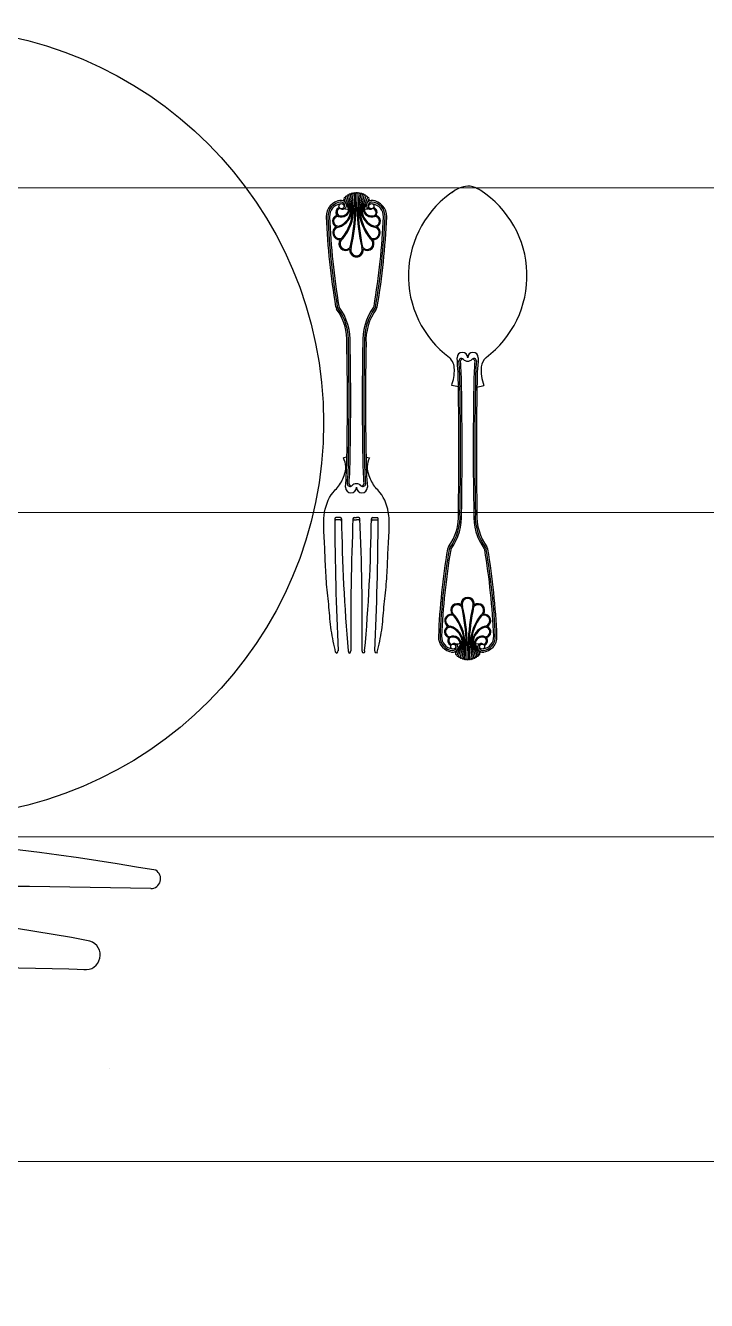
# Model space of a CAD drawing. Header units: millimetres. Extents: x -18512 to 101824, y -95768 to 52898.
# Drawn here: x 32103.4 to 32313.5, y -52095.4 to -51702.4 of the extents above; entities that cross this region are included whole.
import ezdxf

# ---------------------------------------------------------------- set-up
doc = ezdxf.new("R2010")
doc.units = ezdxf.units.MM
doc.header["$LTSCALE"] = 25
doc.layers.add('1547 I-StB-p-00-GA$0$WD-FURNITURE-DETAIL', color=126, linetype='Continuous')
doc.layers.add('wood flooring', color=8, linetype='Continuous', lineweight=13)

msp = doc.modelspace()

# ---------------------------------------------------------------- hatches: boundary and pattern name
at = {"layer": 'wood flooring'}
h = msp.add_hatch(dxfattribs=at)
h.set_pattern_fill('_USER', color=256, scale=100, pattern_type=0)
h.set_pattern_definition([(360, (338285.01, 171947.46), (-2e-14, 100), [])])
h.paths.add_polyline_path([(33755.49, -49171.88), (31012.89, -49171.88), (31012.89, -49811.47), (31012.89, -62446.88), (32698.09, -62446.88), (32698.09, -63146.88), (33808.09, -63146.88)])

# ---------------------------------------------------------------- linework, layer by layer
at = {"layer": '1547 I-StB-p-00-GA$0$WD-FURNITURE-DETAIL'}
for p, q in [((32203.13, -51759.02), (32201.66, -51755.99)), ((32203.44, -51759.05), (32202.08, -51755.53)), ((32203.75, -51759.07), (32202.56, -51755.13)), ((32204.06, -51759.09), (32203.07, -51754.81)), ((32204.37, -51759.1), (32203.61, -51754.55)), ((32204.69, -51759.11), (32204.15, -51754.36)), ((32204.69, -51754.25), (32205, -51759.11)), ((32205.31, -51759.11), (32205.21, -51754.19)), ((32205.62, -51759.11), (32205.72, -51754.19)), ((32206.25, -51754.25), (32205.94, -51759.11)), ((32206.25, -51759.11), (32206.79, -51754.36)), ((32206.56, -51759.1), (32207.33, -51754.55)), ((32206.88, -51759.09), (32207.86, -51754.81)), ((32207.19, -51759.07), (32208.38, -51755.13)), ((32207.49, -51759.05), (32208.86, -51755.53)), ((32207.8, -51759.02), (32209.28, -51755.99)), ((32208.75, -51758.91), (32208.75, -51758.53)), ((32236.91, -51813.81), (32234.84, -51813.33)), ((32242.65, -51813.83), (32244.73, -51813.36)), ((32202.5, -51835.42), (32201.43, -51835.67)), ((32208.43, -51835.42), (32209.5, -51835.67)), ((32200.52, -51854.09), (32199.1, -51854.09)), ((32200.52, -51854.79), (32199.1, -51854.79)), ((32204.75, -51854.09), (32205.47, -51854.09)), ((32204.75, -51854.79), (32205.47, -51854.79)), ((32206.19, -51854.09), (32205.47, -51854.09)), ((32206.19, -51854.79), (32205.47, -51854.79)), ((32210.42, -51854.09), (32211.83, -51854.09)), ((32210.42, -51854.79), (32211.83, -51854.79)), ((32237.52, -51892.93), (32236.09, -51895.87)), ((32237.82, -51892.91), (32236.5, -51896.31)), ((32236.6, -51893.04), (32236.6, -51893.41)), ((32238.12, -51892.89), (32236.97, -51896.69)), ((32238.42, -51892.87), (32237.47, -51897.01)), ((32238.72, -51892.86), (32237.98, -51897.26)), ((32239.03, -51892.85), (32238.51, -51897.44)), ((32239.03, -51897.55), (32239.33, -51892.84)), ((32239.63, -51892.84), (32239.53, -51897.61)), ((32239.93, -51892.84), (32240.03, -51897.61)), ((32240.54, -51897.55), (32240.24, -51892.84)), ((32240.54, -51892.85), (32241.06, -51897.44)), ((32240.84, -51892.86), (32241.58, -51897.26)), ((32241.14, -51892.87), (32242.1, -51897.01)), ((32241.45, -51892.89), (32242.6, -51896.69)), ((32241.74, -51892.91), (32243.06, -51896.31)), ((32242.04, -51892.93), (32243.47, -51895.87)), ((32129.16, -52023.79), (32129.16, -52023.79))]:
    msp.add_line(p, q, dxfattribs=at)
for centre, radius in [((32073.71, -51824.88), 121.62), ((32200.87, -51758.11), 0.807), ((32210.07, -51758.11), 0.807), ((32235.33, -51893.82), 0.781), ((32244.23, -51893.82), 0.781)]:
    msp.add_circle(centre, radius, dxfattribs=at)
for centre, radius, start, end in [((32252.81, -51779.56), 31.32, 122.9446, 233.3931), ((32240.56, -51760.7), 8.83, 95.0485, 130.1912), ((32239.78, -51757.85), 5.94, 59.5375, 90), ((32239.01, -51760.7), 8.83, 56.802, 64.586), ((32226.76, -51779.56), 31.32, 306.6069, 57.0554), ((32201.04, -51761.22), 4.9, 94.3291, 182.1871), ((32201.02, -51761.21), 4.36, 94.0194, 182.3201), ((32201.02, -51761.21), 3.85, 97.7931, 182.3201), ((32201.18, -51757.84), 1.21, 213.9169, 31.3825), ((32200.7, -51758.09), 1.75, 30.1422, 101.3169), ((32200.7, -51758.09), 1.23, 30.1422, 101.7756), ((32205.47, -51759.11), 4.93, 140.6522, 147.2798), ((32201.87, -51755.76), 0.312, 47.0286, 227.0286), ((32202.32, -51755.33), 0.312, 39.7805, 219.7805), ((32202.82, -51754.97), 0.305, 32.6037, 212.6037), ((32203.34, -51754.68), 0.296, 25.6051, 205.6051), ((32203.88, -51754.46), 0.286, 18.8358, 198.8358), ((32204.42, -51754.31), 0.275, 12.3176, 192.3176), ((32204.95, -51754.22), 0.264, 6.0524, 186.0524), ((32205.47, -51754.19), 0.256, 357.6708, 182.3292), ((32205.99, -51754.22), 0.264, 353.9476, 173.9476), ((32206.52, -51754.31), 0.275, 347.6824, 167.6824), ((32207.06, -51754.46), 0.286, 341.1642, 161.1642), ((32207.59, -51754.68), 0.296, 334.3949, 154.3949), ((32208.12, -51754.97), 0.305, 327.3963, 147.3963), ((32208.62, -51755.33), 0.312, 320.2195, 140.2195), ((32209.75, -51757.84), 1.21, 148.6175, 326.0831), ((32210.23, -51758.09), 1.75, 78.6831, 149.8578), ((32209.07, -51755.76), 0.312, 312.9714, 132.9714), ((32210.23, -51758.09), 1.23, 90.3267, 149.8578), ((32205.47, -51759.11), 4.93, 32.7202, 39.3478), ((32209.92, -51761.21), 4.36, 357.6799, 85.9806), ((32209.89, -51761.22), 4.9, 357.8129, 85.6709), ((32209.92, -51761.21), 3.85, 357.6799, 82.2069), ((32199.89, -51762.74), 1.82, 104.7229, 250.476), ((32199.89, -51762.74), 1.82, 104.7229, 250.476), ((32199.89, -51762.74), 1.51, 90.441, 271.2158), ((32199.89, -51762.74), 1.51, 90.441, 271.2158), ((32200.74, -51760.04), 1.62, 110.2859, 215.5944), ((32200.74, -51760.04), 1.62, 110.2859, 215.5944), ((32200.74, -51760.04), 1.31, 104.6867, 215.5944), ((32200.66, -51759.95), 1.2, 102.0648, 234.4147), ((32200.18, -51760.41), 0.637, 217.3656, 248.0771), ((32200.82, -51758.78), 2.63, 248.8921, 354.1994), ((32198.39, -51759.11), 5.67, 285.7123, 0.0035), ((32198.38, -51759.11), 5.37, 286.6588, 359.9601), ((32200.83, -51758.78), 2.31, 248.0096, 354.1924), ((32200.77, -51757.85), 1.06, 275.2135, 20.9162), ((32189.42, -51758.47), 14.96, 321.027, 357.5336), ((32189.44, -51758.48), 15.26, 320.7621, 357.6048), ((32205.22, -51736.32), 22.8, 261.4617, 270.6145), ((32142.78, -51757.37), 62.24, 347.6233, 358.3916), ((32143.12, -51757.4), 62.22, 347.4834, 358.4221), ((32205.71, -51736.32), 22.8, 269.3855, 278.5383), ((32267.82, -51757.4), 62.21, 181.5774, 192.5171), ((32268.15, -51757.37), 62.24, 181.6084, 192.3767), ((32221.49, -51758.48), 15.26, 182.3764, 219.2379), ((32221.51, -51758.47), 14.96, 182.4108, 218.973), ((32212.55, -51759.11), 5.67, 179.7101, 254.2877), ((32212.56, -51759.11), 5.37, 179.5437, 253.3412), ((32210.12, -51758.77), 2.64, 186.0407, 290.999), ((32210.2, -51758.71), 2.42, 187.2763, 288.975), ((32210.16, -51757.85), 1.06, 159.0838, 264.7865), ((32210.2, -51760.04), 1.31, 324.4056, 75.3133), ((32210.2, -51760.04), 1.62, 324.4056, 69.7141), ((32210.75, -51760.41), 0.637, 291.9229, 322.6344), ((32211.05, -51762.74), 1.51, 268.7842, 89.559), ((32211.05, -51762.74), 1.82, 289.524, 75.2771), ((32415.35, -51752.49), 219.38, 182.3287, 189.6075), ((32415.35, -51752.49), 219.38, 182.3287, 189.6075), ((32415.35, -51752.49), 218.87, 182.3287, 189.6075), ((32415.35, -51752.49), 218.36, 182.3287, 189.6075), ((32200.22, -51766.32), 2.08, 116.7327, 277.7375), ((32200.22, -51766.32), 2.08, 116.7327, 277.7375), ((32200.22, -51766.32), 1.77, 99.4408, 298.3667), ((32200.22, -51766.32), 1.77, 99.4408, 298.3667), ((32210.72, -51766.32), 1.77, 241.6333, 80.5592), ((32210.72, -51766.32), 2.08, 262.2625, 63.2673), ((31995.59, -51752.49), 218.36, 350.3925, 357.6713), ((31995.59, -51752.49), 218.87, 350.3925, 357.6713), ((31995.59, -51752.49), 219.38, 350.3925, 357.6713), ((31995.59, -51752.49), 219.38, 350.3925, 357.6713), ((32202.15, -51769.66), 2.08, 142.4008, 307.1014), ((32202.15, -51769.66), 1.77, 120.0692, 323.7864), ((32208.79, -51769.66), 1.77, 216.2136, 59.9308), ((32208.79, -51769.66), 2.08, 232.8986, 37.5992), ((32205.47, -51771.62), 2.08, 180, 8.2353), ((32205.47, -51771.62), 2.08, 171.7647, 0), ((32205.47, -51771.62), 1.77, 180, 24.5694), ((32205.47, -51771.62), 1.77, 155.4306, 0), ((32200.72, -51788.82), 1.69, 189.6075, 216.0807), ((32185.94, -51799.59), 16.59, 356.7828, 36.0807), ((32200.72, -51788.82), 1.19, 189.6075, 216.0807), ((32185.94, -51799.59), 17.1, 356.7828, 36.0807), ((32200.72, -51788.82), 0.678, 189.6075, 216.0807), ((32185.94, -51799.59), 17.6, 356.7828, 36.0807), ((32224.99, -51799.59), 17.6, 143.9193, 183.2172), ((32224.99, -51799.59), 17.1, 143.9193, 183.2172), ((32224.99, -51799.59), 16.59, 143.9193, 183.2172), ((32210.22, -51788.82), 0.678, 323.9193, 350.3925), ((32210.22, -51788.82), 1.19, 323.9193, 350.3925), ((32210.22, -51788.82), 1.69, 323.9193, 350.3925), ((31368.17, -51818.06), 834.52, 358.80818, 1.20425), ((31368.18, -51818.06), 835.01, 358.80826, 1.20416), ((31368.19, -51818.06), 835.51, 358.80835, 1.20408), ((33042.75, -51817.97), 835.51, 178.80214, 181.19786), ((33042.76, -51817.97), 835.01, 178.80205, 181.19795), ((33042.77, -51817.97), 834.52, 178.80197, 181.19803), ((32238.14, -51804.79), 1.64, 0, 180), ((32241.42, -51804.79), 1.64, 0, 180), ((32230.4, -51808.43), 5.28, 359.4699, 44.9757), ((32221.25, -51808.48), 14.43, 340.3761, 0.612), ((32134.99, -51813.93), 101.92, 0.0641, 5.141), ((32237.87, -51805.81), 0.791, 45.5442, 178.5176), ((32134.99, -51813.93), 102.42, 0.0641, 4.5562), ((32238.2, -51805.84), 0.624, 66.4092, 175.9707), ((32134.99, -51813.93), 102.91, 0.0641, 4.5301), ((32239.76, -51804.1), 1.76, 220.7854, 270.7609), ((32239.81, -51804.1), 1.76, 269.2391, 319.2146), ((32239.81, -51804.1), 1.76, 269.2391, 319.2146), ((32241.37, -51805.84), 0.624, 4.0293, 113.5908), ((32241.69, -51805.81), 0.791, 1.4824, 134.4558), ((32344.57, -51813.93), 102.91, 175.4699, 179.9359), ((32344.57, -51813.93), 102.91, 175.4699, 179.9359), ((32344.57, -51813.93), 102.42, 175.4438, 179.9359), ((32344.57, -51813.93), 101.92, 174.859, 179.9359), ((32258.35, -51808.59), 14.43, 176.0986, 199.2872), ((32249.17, -51808.43), 5.28, 135.0243, 171.0248), ((31163.33, -51833.29), 1073.76, 358.96086, 1.03914), ((31163.33, -51833.29), 1074.25, 358.96086, 1.03914), ((31163.33, -51833.29), 1074.74, 358.96086, 1.03914), ((33316.23, -51833.18), 1074.74, 178.96625, 181.04453), ((33316.23, -51833.18), 1074.25, 178.96625, 181.04453), ((33316.23, -51833.18), 1073.76, 178.96625, 181.04453), ((32195.78, -51838.63), 6.38, 337.4404, 27.6869), ((32097.21, -51835.3), 105.29, 354.859, 359.9359), ((32097.21, -51835.3), 105.8, 355.4438, 359.9359), ((32097.21, -51835.3), 106.31, 355.4699, 359.9359), ((32097.21, -51835.3), 106.31, 355.4699, 359.9359), ((32313.72, -51835.3), 106.31, 180.0641, 184.5301), ((32313.72, -51835.3), 105.8, 180.0641, 184.5562), ((32313.72, -51835.3), 105.29, 180.0641, 185.141), ((32215.16, -51838.63), 6.38, 152.3131, 202.5596), ((32190.11, -51837.21), 12.19, 321.3201, 341.4767), ((32203.49, -51843.68), 0.817, 181.4824, 314.4558), ((32203.83, -51843.65), 0.645, 184.0293, 293.5908), ((32205.44, -51845.45), 1.82, 89.2391, 139.2146), ((32205.44, -51845.45), 1.82, 89.2391, 139.2146), ((32205.49, -51845.45), 1.82, 40.7854, 90.7609), ((32207.11, -51843.65), 0.645, 246.4092, 355.9707), ((32207.44, -51843.68), 0.817, 225.5442, 358.5176), ((32220.82, -51837.21), 12.19, 198.5233, 218.6799), ((32203.77, -51844.73), 1.69, 180, 0), ((32207.16, -51844.73), 1.69, 180, 0), ((32199.1, -51854.44), 0.354, 90, 180.5226), ((33382.7, -51844.88), 1183.99, 180.46292, 182.43208), ((32199.1, -51855.14), 0.344, 89.3186, 182.1638), ((32200.52, -51854.44), 0.354, 0.7284, 90), ((32200.51, -51855.16), 0.368, 2.9546, 89.0812), ((32704.92, -51849.04), 504.08, 180.613, 185.2447), ((33036.7, -51888.95), 833.02, 177.62469, 180.42439), ((32204.77, -51855.21), 0.413, 93.2459, 169.6012), ((32204.75, -51854.44), 0.354, 90, 177.5471), ((32206.19, -51854.44), 0.354, 2.4529, 90), ((32206.17, -51855.21), 0.413, 10.3988, 86.7541), ((31374.24, -51888.95), 833.02, 359.57561, 2.37531), ((31706.01, -51849.04), 504.08, 354.7553, 359.387), ((32210.42, -51855.16), 0.368, 90.9188, 177.0454), ((32210.42, -51854.44), 0.354, 90, 179.2716), ((31028.24, -51844.88), 1183.99, 357.56792, 359.53708), ((32211.83, -51854.44), 0.354, 359.4774, 90), ((32211.84, -51855.14), 0.344, 357.8362, 90.6814), ((32220.88, -51853.66), 16.06, 323.9193, 3.2172), ((32220.88, -51853.66), 16.55, 323.9193, 3.2172), ((32220.88, -51853.66), 17.04, 323.9193, 3.2172), ((32258.68, -51853.66), 17.04, 176.7828, 216.0807), ((32258.68, -51853.66), 16.55, 176.7828, 216.0807), ((32258.68, -51853.66), 16.06, 176.7828, 216.0807), ((32235.18, -51864.08), 1.64, 143.9193, 170.3925), ((32235.18, -51864.08), 1.15, 143.9193, 170.3925), ((32244.38, -51864.08), 1.15, 9.6075, 36.0807), ((32244.38, -51864.08), 1.64, 9.6075, 36.0807), ((32442.95, -51899.25), 212.37, 170.3925, 177.6713), ((32442.95, -51899.25), 212.37, 170.3925, 177.6713), ((32442.95, -51899.25), 211.87, 170.3925, 177.6713), ((32442.95, -51899.25), 211.38, 170.3925, 177.6713), ((32235.18, -51864.08), 0.656, 143.9193, 170.3925), ((32244.38, -51864.08), 0.656, 9.6075, 36.0807), ((32036.61, -51899.25), 211.38, 2.3287, 9.6075), ((32036.61, -51899.25), 211.87, 2.3287, 9.6075), ((32036.61, -51899.25), 212.37, 2.3287, 9.6075), ((32036.61, -51899.25), 212.37, 2.3287, 9.6075), ((32239.78, -51880.73), 2.02, 0, 188.2353), ((32239.78, -51880.73), 2.02, 351.7647, 180), ((32239.78, -51880.73), 1.72, 0, 204.5694), ((32239.78, -51880.73), 1.72, 335.4306, 180), ((32236.57, -51882.63), 2.02, 52.8986, 217.5992), ((32236.57, -51882.63), 1.72, 36.2136, 239.9308), ((32179.1, -51894.53), 60.25, 1.6084, 12.3767), ((32179.43, -51894.5), 60.23, 1.5774, 12.5171), ((32300.14, -51894.5), 60.23, 167.4834, 178.4221), ((32300.46, -51894.53), 60.25, 167.6233, 178.3916), ((32243, -51882.63), 1.72, 300.0692, 143.7864), ((32243, -51882.63), 2.02, 322.4008, 127.1014), ((32234.7, -51885.86), 2.02, 82.2625, 243.2673), ((32234.7, -51885.86), 1.72, 61.6333, 260.5592), ((32224.25, -51893.46), 14.49, 2.4108, 38.973), ((32224.27, -51893.46), 14.77, 2.3764, 39.2379), ((32255.3, -51893.46), 14.77, 140.7621, 177.6048), ((32255.31, -51893.46), 14.49, 141.027, 177.5336), ((32244.87, -51885.86), 1.72, 279.4408, 118.3667), ((32244.87, -51885.86), 1.72, 279.4408, 118.3667), ((32244.87, -51885.86), 2.02, 296.7327, 97.7375), ((32244.87, -51885.86), 2.02, 296.7327, 97.7375), ((32235.5, -51890.8), 4.74, 177.8129, 265.6709), ((32235.47, -51890.81), 4.22, 177.6799, 265.9806), ((32235.47, -51890.81), 3.73, 177.6799, 262.2069), ((32234.38, -51889.33), 1.77, 109.524, 255.2771), ((32234.38, -51889.33), 1.46, 88.7842, 269.559), ((32235.28, -51893.18), 2.55, 6.0407, 110.999), ((32232.92, -51892.85), 5.2, 359.5437, 73.3412), ((32232.93, -51892.84), 5.49, 359.7101, 74.2877), ((32235.2, -51893.23), 2.34, 7.2763, 108.975), ((32246.64, -51892.84), 5.49, 105.7123, 180.0035), ((32246.64, -51892.85), 5.2, 106.6588, 179.9601), ((32244.28, -51893.17), 2.54, 68.8921, 174.1994), ((32244.28, -51893.16), 2.24, 68.0096, 174.1924), ((32244.09, -51890.81), 4.22, 274.0194, 2.3201), ((32244.07, -51890.8), 4.74, 274.3291, 2.1871), ((32244.09, -51890.81), 3.73, 277.7931, 2.3201), ((32245.18, -51889.33), 1.46, 270.441, 91.2158), ((32245.18, -51889.33), 1.46, 270.441, 91.2158), ((32245.18, -51889.33), 1.77, 284.7229, 70.476), ((32245.18, -51889.33), 1.77, 284.7229, 70.476), ((32235.2, -51891.95), 1.57, 144.4056, 249.7141), ((32235.2, -51891.95), 1.26, 144.4056, 255.3133), ((32234.67, -51891.59), 0.616, 111.9229, 142.6344), ((32235.64, -51894.07), 1.17, 328.6175, 146.0831), ((32235.17, -51893.83), 1.7, 258.6831, 329.8578), ((32235.17, -51893.83), 1.19, 270.3267, 329.8578), ((32235.24, -51894.06), 1.03, 339.0838, 84.7865), ((32239.55, -51914.91), 22.07, 89.3855, 98.5383), ((32240.02, -51914.91), 22.07, 81.4617, 90.6145), ((32243.93, -51894.07), 1.17, 33.9169, 211.3825), ((32244.39, -51893.83), 1.7, 210.1422, 281.3169), ((32244.33, -51894.06), 1.03, 95.2135, 200.9162), ((32244.39, -51893.83), 1.19, 210.1422, 281.7756), ((32244.44, -51892.03), 1.16, 282.0648, 54.4147), ((32244.36, -51891.95), 1.26, 284.6867, 35.5944), ((32244.36, -51891.95), 1.57, 290.2859, 35.5944), ((32244.36, -51891.95), 1.57, 290.2859, 35.5944), ((32244.9, -51891.59), 0.616, 37.3656, 68.0771), ((32239.78, -51892.84), 4.77, 212.7202, 219.3478), ((32236.3, -51896.09), 0.302, 132.9714, 312.9714), ((32236.74, -51896.5), 0.302, 140.2195, 320.2195), ((32237.22, -51896.85), 0.296, 147.3963, 327.3963), ((32237.72, -51897.14), 0.287, 154.3949, 334.3949), ((32238.24, -51897.35), 0.277, 161.1642, 341.1642), ((32238.77, -51897.5), 0.266, 167.6824, 347.6824), ((32239.28, -51897.58), 0.256, 173.9476, 353.9476), ((32239.78, -51897.61), 0.248, 177.6708, 2.3292), ((32240.28, -51897.58), 0.256, 186.0524, 6.0524), ((32240.8, -51897.5), 0.266, 192.3176, 12.3176), ((32241.32, -51897.35), 0.277, 198.8358, 18.8358), ((32241.84, -51897.14), 0.287, 205.6051, 25.6051), ((32242.35, -51896.85), 0.296, 212.6037, 32.6037), ((32242.83, -51896.5), 0.302, 219.7805, 39.7805), ((32243.27, -51896.09), 0.302, 227.0286, 47.0286), ((32239.78, -51892.84), 4.77, 320.6522, 327.2798), ((32002.7, -52767.83), 817.28, 80.07762, 93.61865), ((32142.06, -51965.39), 3, 268.9859, 60.7532), ((32043.61, -57066.02), 5098.58, 88.89418, 91.13621), ((32010.72, -52571.7), 597.8, 79.14971, 96.76851), ((32121.9, -51988.89), 4.51, 262.5772, 72.5854), ((31997.16, -56847.59), 4855.79, 88.52796, 90.47577)]:
    msp.add_arc(centre, radius, start, end, dxfattribs=at)
for centre, major_axis, ratio, start_param, end_param in [((32199.36, -51895.12), (0, 0.707), 0.592719, 2.305035, 4.854822), ((32203.33, -51895.12), (0, -0.707), 0.525862, 4.712389, 7.853982)]:
    msp.add_ellipse(centre, major_axis=major_axis, ratio=ratio, start_param=start_param, end_param=end_param, dxfattribs=at)
at = {"layer": '1547 I-StB-p-00-GA$0$WD-FURNITURE-DETAIL', "extrusion": (0, 0, -1)}
for centre, ratio, start_param, end_param in [((32207.61, -51895.12), 0.525862, 4.712389, 7.853982), ((32211.58, -51895.12), 0.592719, -0.836557, 1.713229)]:
    msp.add_ellipse(centre, major_axis=(0, -0.707), ratio=ratio, start_param=start_param, end_param=end_param, dxfattribs=at)
at = {"layer": '1547 I-StB-p-00-GA$0$WD-FURNITURE-DETAIL'}
for points in [[(32199.05, -51895.59), (32198.53, -51893.32), (32197.5, -51888.74), (32197.05, -51881.67), (32196.18, -51874.62), (32195.86, -51867.53), (32195.57, -51860.45), (32195.03, -51853.25), (32196.88, -51847.57), (32199.15, -51845.31), (32199.63, -51844.83)], [(32211.89, -51895.59), (32212.41, -51893.32), (32213.44, -51888.74), (32213.89, -51881.67), (32214.76, -51874.62), (32215.08, -51867.53), (32215.37, -51860.45), (32215.91, -51853.25), (32214.06, -51847.57), (32211.78, -51845.31), (32211.3, -51844.83)]]:
    msp.add_open_spline(points, degree=3, knots=[0.294726, 0.294726, 0.294726, 0.294726, 8.898289, 17.667298, 26.436307, 35.172697, 43.900914, 52.62913, 61.961467, 64.457874, 64.457874, 64.457874, 64.457874], dxfattribs=at)

doc.saveas('drawing.dxf')
